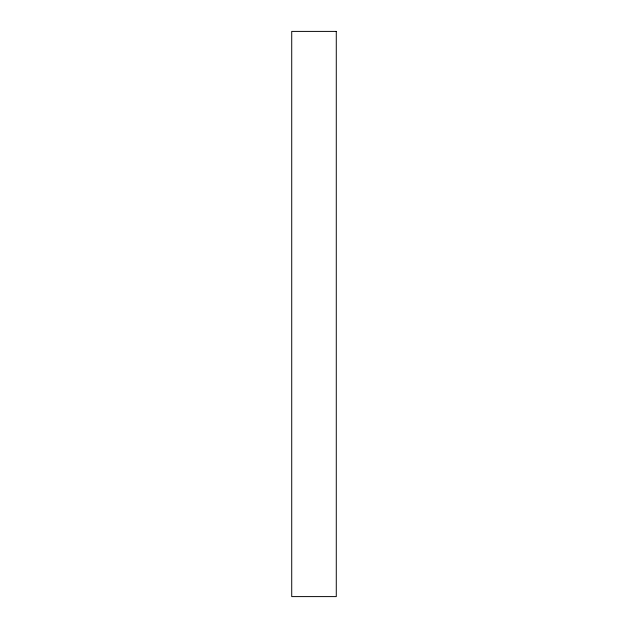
<?xml version="1.0" encoding="UTF-8"?>
<svg xmlns="http://www.w3.org/2000/svg" width="628" height="628" viewBox="0 0 628 628"><rect width="100%" height="100%" fill="white"/><g stroke="black" fill="none" stroke-linecap="round" stroke-linejoin="round"><path stroke-width="0.94" d="M336.278 31.4L291.722 31.4L291.722 596.6L336.278 596.6L336.278 31.4"/></g></svg>
